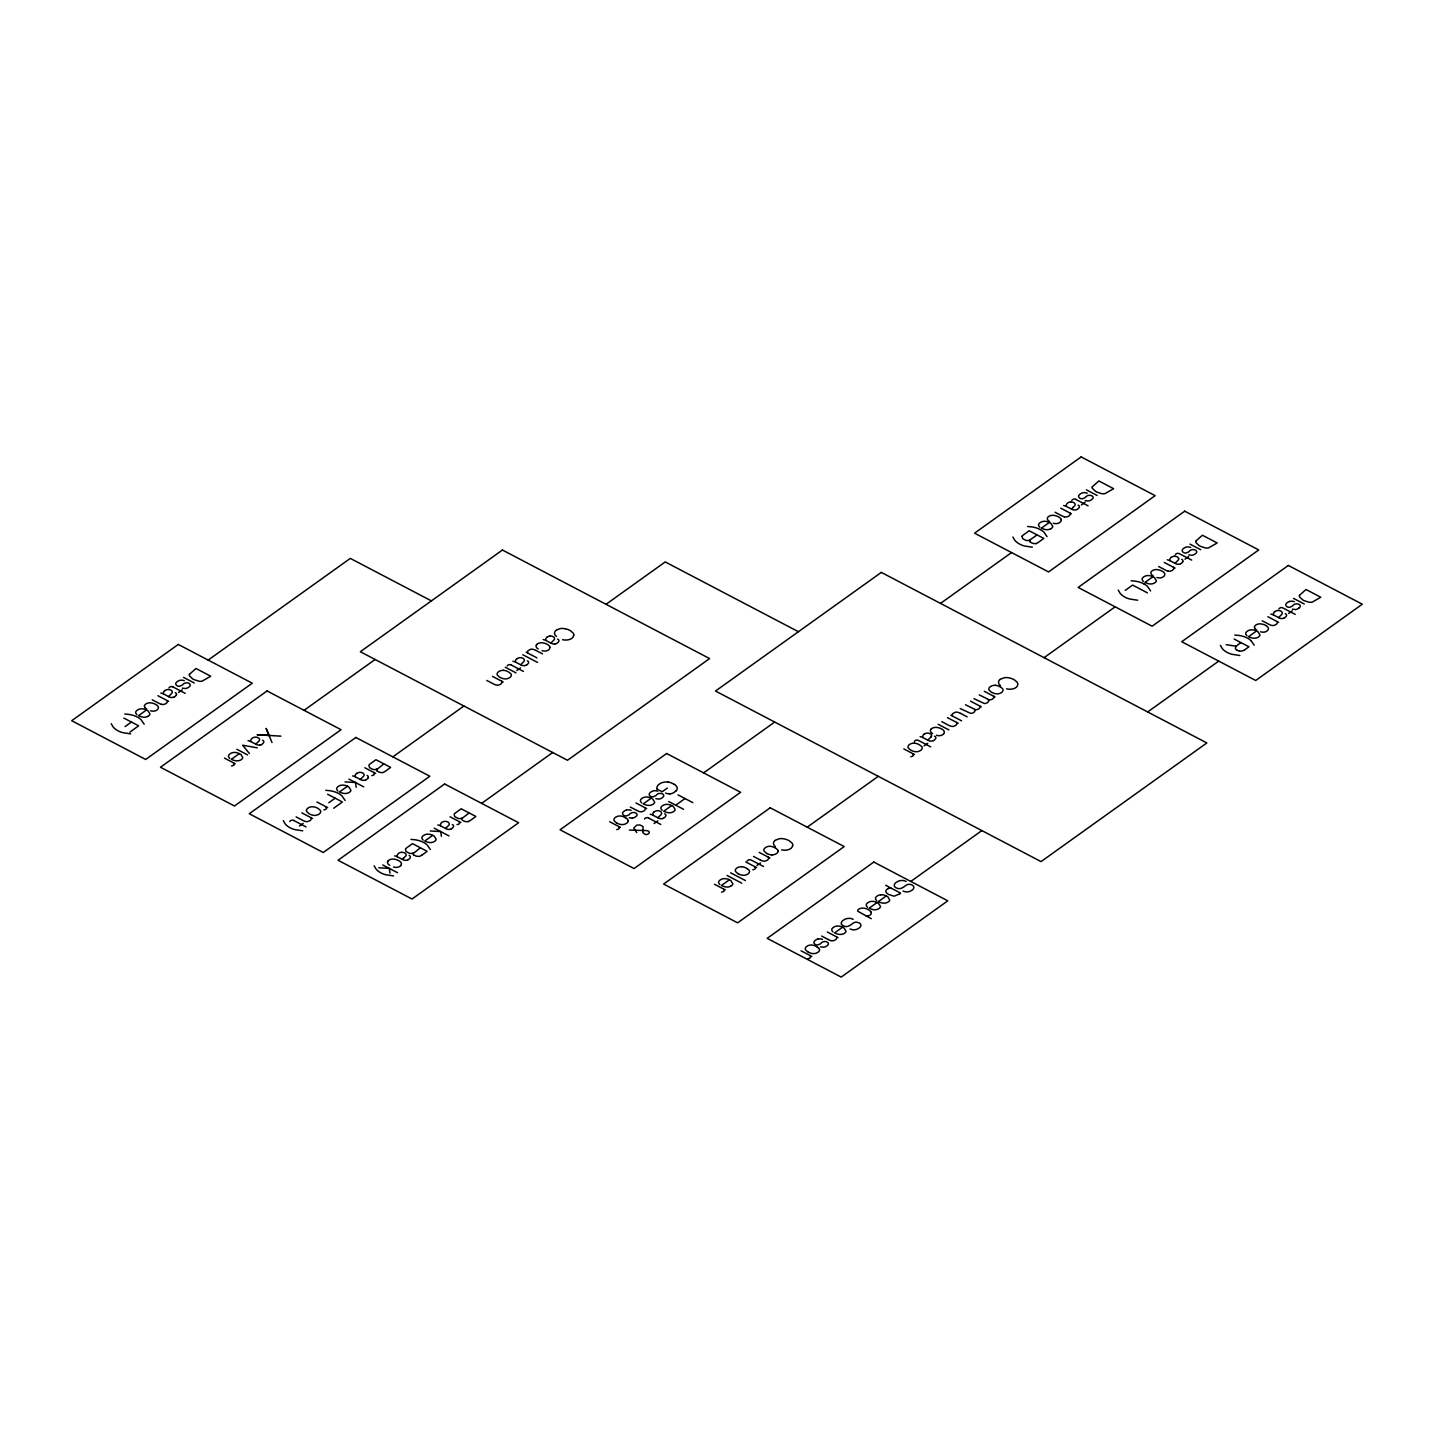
<?xml version="1.0" encoding="UTF-8"?>
<svg xmlns="http://www.w3.org/2000/svg" width="1434" height="1434" viewBox="0 0 1434 1434"><rect width="100%" height="100%" fill="white"/><g stroke="black" fill="none" stroke-linecap="round" stroke-linejoin="round"><path stroke-width="1.5" d="M656.808 788.772L656.826 788.521A21.438 12.924 3.6 0 1 656.88 787.965L656.915 787.714A10.719 6.471 3.6 0 1 657.74 785.581A20.022 12.081 3.6 0 1 658.618 784.685A8.676 5.234 3.6 0 1 659.712 783.842A18.714 11.293 3.6 0 1 661.092 783.072A8.927 5.395 3.6 0 1 668.029 782.086M573.797 635.441L573.833 635.083A7.636 4.607 3.6 0 0 573.385 633.326L570.893 631.014A13.354 8.066 3.6 0 0 565.211 628.719M792.751 845.594L792.787 845.235A7.636 4.607 3.6 0 0 792.339 843.479L789.847 841.166A13.354 8.066 3.6 0 0 784.165 838.872L781.709 838.585A7.009 4.23 3.6 0 0 778.895 838.854L776.35 839.858A12.547 7.564 3.6 0 0 775.418 840.449M376.533 769.735L383.631 764.071M1022.066 536.316L1022.729 538.682L1025.902 540.349A4.499 2.725 3.6 0 0 1027.73 540.6A4.212 2.545 3.6 0 0 1029.953 539.919L1036.8 535.115M468.846 813.132L461.784 818.671A2.85 1.721 3.6 0 0 462.214 819.943A5.342 3.227 3.6 0 0 468.47 821.61M420.126 847.996L413.046 853.66A2.85 1.721 3.6 0 0 413.494 854.807M1030.042 539.973L1029.72 540.779A2.85 1.721 3.6 0 0 1030.168 541.927M403.868 857.873L405.195 856.6A12.135 7.313 3.6 0 0 405.625 856.116A5.127 3.101 3.6 0 0 406.109 855.005A3.8 2.294 3.6 0 0 401.663 852.352M1072.901 507.528L1074.227 506.238A12.135 7.313 3.6 0 0 1074.658 505.754A5.127 3.101 3.6 0 0 1075.159 504.643A3.8 2.294 3.6 0 0 1070.696 501.99M208.181 660.088L350.308 558.4L431.383 600.882M146.447 710.009L138.506 715.691A22.657 13.659 3.6 0 0 140.926 716.642A7.349 4.427 3.6 0 0 143.203 717.179A5.593 3.37 3.6 0 0 147.63 716.444M125.063 726.59L131.426 722.037M178.569 692.443L182.261 689.808M129.885 732.129L138.65 725.837L123.862 718.093M239.263 753.639L231.34 759.321A22.657 13.659 3.6 0 0 233.742 760.271A7.349 4.427 3.6 0 0 236.036 760.809A5.593 3.37 3.6 0 0 240.464 760.074A7.636 4.607 3.6 0 0 242.041 758.98A5.897 3.549 3.6 0 0 242.758 757.636L240.966 754.517A32.588 19.664 3.6 0 0 238.797 753.388A6.471 3.908 3.6 0 0 233.742 752.474A5.306 3.191 3.6 0 0 231.268 753.137A9.697 5.844 3.6 0 0 229.404 754.374L228.92 754.911A5.091 3.065 3.6 0 0 228.526 755.861L228.58 756.578A4.141 2.509 3.6 0 0 228.866 757.242A25.292 15.254 3.6 0 0 229.781 758.407M304.062 710.332L375.116 659.479M347.422 786.298L339.482 791.98A22.657 13.659 3.6 0 0 341.884 792.93A7.349 4.427 3.6 0 0 344.178 793.468A5.593 3.37 3.6 0 0 348.605 792.733A7.636 4.607 3.6 0 0 350.183 791.64A5.897 3.549 3.6 0 0 350.918 790.295L348.91 787.051A32.588 19.664 3.6 0 0 346.938 786.047M328.816 802.735L335.18 798.164M392.844 756.847L463.899 706.012M606.026 604.306L665.233 561.931L798.415 631.713M299.455 826.038L303.166 823.385M516.832 670.503L520.524 667.85M333.638 808.256L342.403 801.982L327.615 794.221M432.656 835.359L424.715 841.041A22.657 13.659 3.6 0 0 427.117 841.991A7.349 4.427 3.6 0 0 429.411 842.529A5.593 3.37 3.6 0 0 433.839 841.794A7.636 4.607 3.6 0 0 435.416 840.7A5.897 3.549 3.6 0 0 436.151 839.356L434.341 836.237A32.588 19.664 3.6 0 0 432.172 835.108A6.471 3.908 3.6 0 0 427.117 834.194A5.306 3.191 3.6 0 0 424.643 834.857A9.697 5.844 3.6 0 0 422.779 836.094L422.295 836.631A5.091 3.065 3.6 0 0 421.901 837.581L421.954 838.298A4.141 2.509 3.6 0 0 422.241 838.962A25.292 15.254 3.6 0 0 423.155 840.127M481.627 803.381L552.682 752.527M422.134 854.915L427.153 851.33L412.472 843.64L406.342 848.086A7.206 4.356 3.6 0 0 405.41 849.197L406.055 851.563L409.246 853.23A4.499 2.725 3.6 0 0 411.056 853.481A4.212 2.545 3.6 0 0 413.297 852.8M651.179 798.2L643.239 803.882A22.657 13.659 3.6 0 0 645.659 804.832A7.349 4.427 3.6 0 0 647.935 805.37A5.593 3.37 3.6 0 0 652.362 804.635A7.636 4.607 3.6 0 0 653.94 803.56A5.897 3.549 3.6 0 0 654.675 802.198L652.667 798.953A32.588 19.664 3.6 0 0 650.695 797.949A6.471 3.908 3.6 0 0 645.659 797.053A5.306 3.191 3.6 0 0 643.167 797.698A9.697 5.844 3.6 0 0 641.303 798.935L640.819 799.491A5.091 3.065 3.6 0 0 640.442 800.423L640.478 801.158A4.141 2.509 3.6 0 0 640.783 801.803A25.292 15.254 3.6 0 0 641.697 802.968M667.294 788.091L662.149 791.765L656.808 788.969M1049.312 522.478L1041.389 528.16A22.657 13.659 3.6 0 0 1043.791 529.11A7.349 4.427 3.6 0 0 1046.067 529.648A5.593 3.37 3.6 0 0 1050.513 528.913M703.628 772.89L774.701 722.055M940.507 603.409L1011.562 552.556M1081.433 504.911L1085.126 502.276M671.668 805.549L663.727 811.232A22.657 13.659 3.6 0 0 666.129 812.182A7.349 4.427 3.6 0 0 668.423 812.719A5.593 3.37 3.6 0 0 672.851 811.985A7.636 4.607 3.6 0 0 674.428 810.909A5.897 3.549 3.6 0 0 675.163 809.547L673.155 806.302A32.588 19.664 3.6 0 0 671.184 805.299A6.471 3.908 3.6 0 0 666.129 804.402A5.306 3.191 3.6 0 0 663.655 805.048A9.697 5.844 3.6 0 0 661.791 806.284L661.307 806.84A5.091 3.065 3.6 0 0 660.931 807.772L660.966 808.507A4.141 2.509 3.6 0 0 661.271 809.152A25.292 15.254 3.6 0 0 662.167 810.318M675.737 805.191L685.022 798.541M654.119 823.528L657.83 820.875M1125.224 590.396L1132.627 585.09L1147.487 592.887M729.35 879.831L721.41 885.513A22.657 13.659 3.6 0 0 723.829 886.463A7.349 4.427 3.6 0 0 726.106 887.001A5.593 3.37 3.6 0 0 730.533 886.248M1152.9 576.755L1144.959 582.419A22.657 13.659 3.6 0 0 1147.361 583.387A7.349 4.427 3.6 0 0 1149.656 583.925A5.593 3.37 3.6 0 0 1154.083 583.172A7.636 4.607 3.6 0 0 1155.661 582.096A5.897 3.549 3.6 0 0 1156.396 580.752L1154.388 577.508A32.588 19.664 3.6 0 0 1152.416 576.504A6.471 3.908 3.6 0 0 1147.361 575.59A5.306 3.191 3.6 0 0 1144.888 576.253A9.697 5.844 3.6 0 0 1143.023 577.49L1142.539 578.027A5.091 3.065 3.6 0 0 1142.163 578.96L1142.199 579.694A4.141 2.509 3.6 0 0 1142.486 580.34A25.292 15.254 3.6 0 0 1143.4 581.505M807.217 827.167L878.271 776.332M1044.077 657.668L1115.132 606.833M756.847 865.562L760.558 862.927M924.052 745.931L927.744 743.278M1185.004 559.188L1188.714 556.553M842.529 927.224L834.606 932.907A22.657 13.659 3.6 0 0 837.008 933.857A7.349 4.427 3.6 0 0 839.284 934.394A5.593 3.37 3.6 0 0 843.712 933.659A7.636 4.607 3.6 0 0 845.307 932.584A5.897 3.549 3.6 0 0 846.024 931.222L844.017 927.977A32.588 19.664 3.6 0 0 842.045 926.973A6.471 3.908 3.6 0 0 837.008 926.077A5.306 3.191 3.6 0 0 834.516 926.722A9.697 5.844 3.6 0 0 832.67 927.959L832.186 928.515A5.091 3.065 3.6 0 0 831.792 929.447L831.828 930.182A4.141 2.509 3.6 0 0 832.132 930.827A25.292 15.254 3.6 0 0 833.046 931.992M877.034 902.542L869.094 908.224A22.657 13.659 3.6 0 0 871.514 909.174A7.349 4.427 3.6 0 0 873.79 909.712A5.593 3.37 3.6 0 0 878.217 908.977A7.636 4.607 3.6 0 0 879.795 907.883A5.897 3.549 3.6 0 0 880.53 906.539L878.522 903.295A32.588 19.664 3.6 0 0 876.55 902.291A6.471 3.908 3.6 0 0 871.514 901.377A5.306 3.191 3.6 0 0 869.022 902.04A9.697 5.844 3.6 0 0 867.158 903.277L866.674 903.814A5.091 3.065 3.6 0 0 866.297 904.764L866.333 905.481A4.141 2.509 3.6 0 0 866.638 906.145A25.292 15.254 3.6 0 0 867.552 907.31M886.248 895.945L878.307 901.627A22.657 13.659 3.6 0 0 880.709 902.578A7.349 4.427 3.6 0 0 883.003 903.115A5.593 3.37 3.6 0 0 887.431 902.38A7.636 4.607 3.6 0 0 889.008 901.305A5.897 3.549 3.6 0 0 889.743 899.943L887.736 896.698A32.588 19.664 3.6 0 0 885.764 895.694M1256.471 631.032L1248.548 636.696A22.657 13.659 3.6 0 0 1250.95 637.664A7.349 4.427 3.6 0 0 1253.226 638.184A5.593 3.37 3.6 0 0 1257.654 637.449A7.636 4.607 3.6 0 0 1259.231 636.373A5.897 3.549 3.6 0 0 1259.966 635.011L1257.959 631.767A32.588 19.664 3.6 0 0 1255.987 630.763A6.471 3.908 3.6 0 0 1250.95 629.867A5.306 3.191 3.6 0 0 1248.458 630.512A9.697 5.844 3.6 0 0 1246.612 631.767L1246.128 632.304A5.091 3.065 3.6 0 0 1245.734 633.236L1245.77 633.971A4.141 2.509 3.6 0 0 1246.074 634.617A25.292 15.254 3.6 0 0 1246.988 635.782M1240.93 642.611L1238.402 644.404A18.391 11.096 3.6 0 0 1237.04 645.551L1236.897 645.676A25.185 15.182 3.6 0 0 1236.269 646.322M910.787 881.444L981.86 830.591M1147.666 711.945L1218.721 661.11M1288.592 613.465L1292.285 610.812M526.654 664.928L526.762 664.856A9.375 5.664 3.6 0 0 528.357 663.261A3.818 2.312 3.6 0 0 528.572 662.006A2.868 1.739 3.6 0 0 527.336 660.787M899.62 893.902L894.726 895.999A4.517 2.725 3.6 0 1 893.382 895.999L888.829 894.511A7.546 4.553 3.6 0 1 885.925 891.769A5.288 3.191 3.6 0 1 886.821 889.474L887.216 889.17A8.55 5.144 3.6 0 1 888.076 888.65L888.291 888.542M1244.622 649.871L1248.942 646.806L1234.154 639.044M854.628 922.438L853.624 922.851A8.873 5.36 3.6 0 0 852.423 923.657A19.879 11.992 3.6 0 1 848.767 926.005A6.22 3.746 3.6 0 1 847.243 926.436A3.227 1.954 3.6 0 1 845.63 926.525A3.746 2.259 3.6 0 1 844.106 926.131A12.44 7.511 3.6 0 1 842.869 925.557A4.625 2.796 3.6 0 1 841.471 924.016M907.597 884.545L906.593 884.957A8.873 5.36 3.6 0 0 905.374 885.764A19.879 11.992 3.6 0 1 901.717 888.094A6.22 3.746 3.6 0 1 900.193 888.542A3.227 1.954 3.6 0 1 898.58 888.614A3.746 2.259 3.6 0 1 897.075 888.238A12.44 7.511 3.6 0 1 895.838 887.664A4.625 2.796 3.6 0 1 894.44 886.104A6.22 3.746 3.6 0 1 894.726 883.918A8.998 5.431 3.6 0 1 896.644 882.089L897.971 881.39A6.417 3.872 3.6 0 1 899.261 880.852A7.511 4.535 3.6 0 1 902.936 880.494A3.603 2.169 3.6 0 1 904.406 880.763L904.944 880.96A24.665 14.878 3.6 0 1 906.145 881.462M1036.334 543.414L1036.872 543.199A21.797 13.157 3.6 0 0 1038.772 542.034L1043.827 538.449L1029.128 530.759L1022.944 535.258A7.206 4.356 3.6 0 0 1022.066 536.316M468.38 821.431L468.918 821.216A21.797 13.157 3.6 0 0 470.836 820.051L475.873 816.466L461.192 808.776L454.99 813.275A7.206 4.356 3.6 0 0 454.13 814.333L454.775 816.699L457.948 818.366A4.499 2.725 3.6 0 0 459.776 818.617A4.212 2.545 3.6 0 0 462.017 817.936M173.926 697.103L172.761 697.408A3.424 2.061 3.6 0 1 169.911 697.211A10.522 6.345 3.6 0 1 168.764 696.673L163.458 693.931M365.742 779.953L364.577 780.257A3.424 2.061 3.6 0 1 361.727 780.06A10.522 6.345 3.6 0 1 360.579 779.522L355.273 776.762M1283.806 618.162L1282.785 618.43A3.424 2.061 3.6 0 1 1279.935 618.233A10.522 6.345 3.6 0 1 1278.787 617.696L1273.482 614.935M933.229 740.697L932.064 741.002A3.424 2.061 3.6 0 1 929.214 740.822A10.522 6.345 3.6 0 1 928.067 740.267L922.761 737.524A6.865 4.141 3.6 0 0 920.108 736.664M663.297 818.294L662.132 818.617M556.284 643.597L555.119 643.902M1076.773 509.59L1075.625 509.877A3.424 2.061 3.6 0 1 1072.775 509.697A10.522 6.345 3.6 0 1 1071.628 509.142L1066.322 506.399A6.865 4.141 3.6 0 0 1063.669 505.539M526.009 665.268L524.844 665.573M261.203 744.712L260.02 745.017M1180.379 563.849L1179.214 564.154A3.424 2.061 3.6 0 1 1176.364 563.956A10.522 6.345 3.6 0 1 1175.217 563.419L1169.911 560.658A6.865 4.141 3.6 0 0 1167.258 559.816M450.975 829.013L449.792 829.318A3.424 2.061 3.6 0 1 446.96 829.121A10.522 6.345 3.6 0 1 445.795 828.583L440.489 825.823A6.865 4.141 3.6 0 0 437.854 824.98M407.758 859.934L406.593 860.239A3.424 2.061 3.6 0 1 403.743 860.042A10.522 6.345 3.6 0 1 402.595 859.504L397.29 856.743A6.865 4.141 3.6 0 0 394.637 855.901M632.197 818.169L629.15 817.792M629.436 830.071L646.859 830.609A5.109 3.083 3.6 0 1 648.455 831.182L648.67 831.326A1.99 1.201 3.6 0 1 649.118 831.774L649.226 832.562A4.643 2.796 3.6 0 1 648.24 833.907L647.272 834.373A2.456 1.47 3.6 0 1 646.429 834.516L646.125 834.516A2.904 1.757 3.6 0 1 645.264 834.409L642.826 832.652L643.077 826.898A4.696 2.832 3.6 0 0 642.091 825.948L640.317 825.177A3.944 2.384 3.6 0 0 638.901 824.962L637.897 825.016A5.431 3.28 3.6 0 0 636.571 825.285L633.738 828.063L636.732 832.616M1027.64 526.493L1032.032 526.923A18.821 11.347 3.6 0 1 1040.224 529.522M1131.211 580.77L1135.62 581.2A18.821 11.347 3.6 0 1 1143.794 583.799M1234.799 635.047L1239.191 635.477A18.821 11.347 3.6 0 1 1247.383 638.058A17.782 10.737 3.6 0 1 1251.075 640.711M124.758 714.024L129.168 714.455A18.821 11.347 3.6 0 1 137.341 717.054A17.782 10.737 3.6 0 1 141.052 719.689L144.171 724.188M325.733 790.313L330.143 790.743A18.821 11.347 3.6 0 1 338.316 793.343A17.782 10.737 3.6 0 1 342.027 795.978L345.128 800.477M410.966 839.374L415.358 839.804A18.821 11.347 3.6 0 1 423.55 842.403A17.782 10.737 3.6 0 1 427.26 845.038L430.361 849.537M280.921 736.144L257.134 734.746L269.072 735.427L266.097 728.364L272.03 742.543M345.02 781.906L355.524 782.534M430.254 830.967L440.74 831.595M378.809 867.767L389.313 868.395L389.976 873.127M1032.337 547.196L1024.575 546.013A17.782 10.737 3.6 0 1 1019.753 544.167A18.66 11.257 3.6 0 1 1014.68 540.098L1012.924 537.015M1137.646 600.219L1129.884 599.036A17.782 10.737 3.6 0 1 1125.063 597.189A18.66 11.257 3.6 0 1 1119.99 593.138L1118.233 590.055M1239.818 655.499L1232.057 654.316A17.782 10.737 3.6 0 1 1227.235 652.47A18.66 11.257 3.6 0 1 1222.162 648.419L1220.406 645.336M130.637 733.867L122.894 732.684A17.782 10.737 3.6 0 1 118.072 730.856A18.66 11.257 3.6 0 1 112.999 726.787L111.243 723.704M302.735 830.824L294.974 829.641A17.782 10.737 3.6 0 1 290.152 827.812A18.66 11.257 3.6 0 1 285.079 823.743L283.323 820.66M393.508 875.923L385.764 874.74A17.782 10.737 3.6 0 1 380.942 872.894A18.66 11.257 3.6 0 1 375.869 868.825L374.113 865.76M1236.251 646.214L1226.231 644.708M257.26 747.831L242.615 745.196L249.355 753.477M565.193 628.737L562.737 628.433A7.009 4.23 3.6 0 0 559.923 628.701L557.396 629.705A12.547 7.564 3.6 0 0 556.464 630.297M667.652 793.629L665.609 793.127M831.146 940.65L831.971 940.776A3.298 1.99 3.6 0 0 833.584 940.65L835.126 939.987A8.21 4.947 3.6 0 0 835.753 939.557L836.112 939.216A4.929 2.976 3.6 0 0 836.685 937.209L836.524 936.814M1085.215 500.609L1088.263 500.986A5.252 3.173 3.6 0 0 1090.234 500.448A8.317 5.019 3.6 0 0 1091.615 499.624A10.056 6.059 3.6 0 0 1092.833 498.494A3.495 2.115 3.6 0 0 1093.102 497.741L1093.102 497.58A4.553 2.743 3.6 0 0 1093.013 497.06L1092.851 496.738A3.155 1.9 3.6 0 0 1092.17 496.056L1091.256 495.59A2.563 1.542 3.6 0 0 1090.306 495.339L1088.926 495.339A3.979 2.402 3.6 0 0 1087.259 495.788L1085.879 496.791A8.138 4.911 3.6 0 1 1085.036 497.67L1082.437 498.763A2.276 1.38 3.6 0 1 1081.379 498.709A3.639 2.205 3.6 0 1 1079.569 497.992L1078.762 497.024A5.36 3.227 3.6 0 1 1078.619 496.397A4.517 2.725 3.6 0 1 1078.87 495.375L1079.157 494.999A8.747 5.27 3.6 0 1 1082.365 492.92A4.643 2.796 3.6 0 1 1084.301 492.633L1085.179 492.687A3.083 1.864 3.6 0 1 1085.932 492.812L1087.205 493.153M1188.804 554.886L1191.833 555.263A5.252 3.173 3.6 0 0 1193.805 554.725A8.317 5.019 3.6 0 0 1195.203 553.883A10.056 6.059 3.6 0 0 1196.422 552.753A3.495 2.115 3.6 0 0 1196.673 552L1196.691 551.839A4.553 2.743 3.6 0 0 1196.583 551.337L1196.422 551.014A3.155 1.9 3.6 0 0 1195.741 550.333L1194.647 549.796A2.563 1.542 3.6 0 0 1193.877 549.616L1192.496 549.616A3.979 2.402 3.6 0 0 1190.847 550.064L1189.557 550.943A8.138 4.911 3.6 0 1 1188.625 551.947L1186.008 553.04A2.276 1.38 3.6 0 1 1184.95 552.986A3.639 2.205 3.6 0 1 1183.158 552.269L1182.351 551.301A5.36 3.227 3.6 0 1 1182.19 550.674A4.517 2.725 3.6 0 1 1182.441 549.652L1182.727 549.258A8.747 5.27 3.6 0 1 1185.936 547.179A4.643 2.796 3.6 0 1 1187.872 546.91L1188.768 546.946A3.083 1.864 3.6 0 1 1189.503 547.089L1190.776 547.429M1292.375 609.163L1295.422 609.54A5.252 3.173 3.6 0 0 1297.394 609.002A8.317 5.019 3.6 0 0 1298.774 608.159M182.351 688.141L185.38 688.517A5.252 3.173 3.6 0 0 187.37 687.979A8.317 5.019 3.6 0 0 188.75 687.155A10.056 6.059 3.6 0 0 189.969 686.026A3.495 2.115 3.6 0 0 190.238 685.273L190.238 685.111A4.553 2.743 3.6 0 0 190.13 684.592L189.987 684.269A3.155 1.9 3.6 0 0 189.306 683.588L188.213 683.05A2.563 1.542 3.6 0 0 187.442 682.871L186.044 682.871A3.979 2.402 3.6 0 0 184.394 683.319L183.104 684.197A8.138 4.911 3.6 0 1 182.172 685.201L179.555 686.294A2.276 1.38 3.6 0 1 178.515 686.241A3.639 2.205 3.6 0 1 176.705 685.524L175.898 684.556A5.36 3.227 3.6 0 1 175.755 683.928A4.517 2.725 3.6 0 1 175.988 682.907L176.274 682.53A8.747 5.27 3.6 0 1 179.483 680.451A4.643 2.796 3.6 0 1 181.437 680.164L182.315 680.218A3.083 1.864 3.6 0 1 183.068 680.343L184.323 680.684M655.84 798.702L658.869 799.079A5.252 3.173 3.6 0 0 660.859 798.541A8.317 5.019 3.6 0 0 662.239 797.698A10.056 6.059 3.6 0 0 663.458 796.569A3.495 2.115 3.6 0 0 663.727 795.816L663.727 795.655A4.553 2.743 3.6 0 0 663.619 795.135L663.476 794.812A3.155 1.9 3.6 0 0 662.795 794.131L661.701 793.594A2.563 1.542 3.6 0 0 660.931 793.432L659.532 793.432A3.979 2.402 3.6 0 0 657.883 793.88L656.503 794.866A8.138 4.911 3.6 0 1 655.661 795.745L653.044 796.838A2.276 1.38 3.6 0 1 652.004 796.784A3.639 2.205 3.6 0 1 650.194 796.085L649.387 795.117A5.36 3.227 3.6 0 1 649.243 794.49A4.517 2.725 3.6 0 1 649.477 793.468L649.763 793.074A8.747 5.27 3.6 0 1 652.99 790.994A4.643 2.796 3.6 0 1 654.926 790.708L655.804 790.761A3.083 1.864 3.6 0 1 656.557 790.887L657.812 791.227M820.517 946.816L823.546 947.193A5.252 3.173 3.6 0 0 825.518 946.655A8.317 5.019 3.6 0 0 826.916 945.813A10.056 6.059 3.6 0 0 828.135 944.683A3.495 2.115 3.6 0 0 828.386 943.931L828.404 943.769A4.553 2.743 3.6 0 0 828.296 943.267L828.135 942.945A3.155 1.9 3.6 0 0 827.454 942.263L826.36 941.726A2.563 1.542 3.6 0 0 825.59 941.546L824.209 941.546A3.979 2.402 3.6 0 0 822.56 941.995L821.18 942.98A8.138 4.911 3.6 0 1 820.338 943.877L817.721 944.952A2.276 1.38 3.6 0 1 816.663 944.916A3.639 2.205 3.6 0 1 814.87 944.199L814.064 943.231A5.36 3.227 3.6 0 1 813.903 942.604A4.517 2.725 3.6 0 1 814.154 941.582L814.44 941.188A8.747 5.27 3.6 0 1 817.649 939.109M979.261 694.898L989.227 699.81A3.191 1.918 3.6 0 0 990.894 699.72L992.167 699.218A6.811 4.105 3.6 0 0 992.848 698.752L993.188 698.43A4.571 2.76 3.6 0 0 993.672 696.512L993.493 696.117M965.476 704.757L975.461 709.669A3.191 1.918 3.6 0 0 977.11 709.579L978.382 709.059A6.811 4.105 3.6 0 0 979.064 708.611L979.422 708.288A4.571 2.76 3.6 0 0 979.906 706.37L979.727 705.976M1064.351 516.796L1065.39 516.975A3.298 1.99 3.6 0 0 1067.004 516.832L1068.545 516.186A8.21 4.947 3.6 0 0 1069.172 515.738L1069.531 515.415A4.929 2.976 3.6 0 0 1070.105 513.408L1069.943 513.014M1167.939 571.073L1168.979 571.252A3.298 1.99 3.6 0 0 1170.574 571.108L1172.116 570.445A8.21 4.947 3.6 0 0 1172.761 570.015L1173.12 569.674A4.929 2.976 3.6 0 0 1173.693 567.685L1173.514 567.272M161.486 704.327L162.526 704.506A3.298 1.99 3.6 0 0 164.139 704.363L165.663 703.718A8.21 4.947 3.6 0 0 166.308 703.269L166.667 702.947A4.929 2.976 3.6 0 0 167.24 700.939L167.151 700.742M1294.346 601.688L1293.092 601.348A3.083 1.864 3.6 0 0 1292.339 601.222L1291.46 601.187A4.643 2.796 3.6 0 0 1289.56 601.509M631.139 810.318L629.867 809.995A3.083 1.864 3.6 0 0 629.114 809.851L628.235 809.816A4.643 2.796 3.6 0 0 626.353 810.138M822.489 939.342L821.216 939.019A3.083 1.864 3.6 0 0 820.463 938.876L819.585 938.84A4.643 2.796 3.6 0 0 817.703 939.162M903.026 891.07L905.248 891.787A3.424 2.061 3.6 0 0 906.019 891.894A4.786 2.886 3.6 0 0 907.632 891.876A7.062 4.266 3.6 0 0 909.425 891.5A8.138 4.911 3.6 0 0 910.518 891.088L910.769 890.944A22.155 13.372 3.6 0 0 911.415 890.55L911.881 890.245A8.604 5.198 3.6 0 0 913.673 888.345A6.005 3.621 3.6 0 0 913.799 887.001A4.553 2.743 3.6 0 0 910.68 884.509A4.212 2.545 3.6 0 0 907.901 884.437M850.057 928.963L852.298 929.68A3.424 2.061 3.6 0 0 853.051 929.806A4.786 2.886 3.6 0 0 854.682 929.788A7.062 4.266 3.6 0 0 856.457 929.393A8.138 4.911 3.6 0 0 857.55 928.981L857.801 928.838A22.155 13.372 3.6 0 0 858.446 928.443L858.912 928.156A8.604 5.198 3.6 0 0 860.705 926.239A6.005 3.621 3.6 0 0 860.848 924.894A4.553 2.743 3.6 0 0 857.729 922.403A4.212 2.545 3.6 0 0 854.933 922.331M1049.563 521.474L1048.612 520.918A3.495 2.115 3.6 0 1 1048.236 520.56A10.199 6.148 3.6 0 1 1047.519 519.413A4.983 3.011 3.6 0 1 1048.003 517.082A9.213 5.557 3.6 0 1 1049.186 516.132L1050.423 515.648A6.883 4.141 3.6 0 1 1053.309 515.29L1055.926 515.774A12.476 7.529 3.6 0 1 1058.597 516.921A8.532 5.144 3.6 0 1 1060.784 518.624L1061.285 519.807M1153.133 575.751L1152.201 575.195A3.495 2.115 3.6 0 1 1151.807 574.819A10.199 6.148 3.6 0 1 1151.09 573.69A4.983 3.011 3.6 0 1 1151.592 571.341A9.213 5.557 3.6 0 1 1152.775 570.409L1153.994 569.925A6.883 4.141 3.6 0 1 1156.88 569.567L1159.514 570.051A12.476 7.529 3.6 0 1 1162.185 571.198A8.532 5.144 3.6 0 1 1164.354 572.883L1164.874 574.084A8.945 5.395 3.6 0 1 1164.139 576.02A6.471 3.908 3.6 0 1 1161.737 577.543A3.872 2.33 3.6 0 1 1160.07 577.902A5.969 3.603 3.6 0 1 1158.475 577.83A10.128 6.112 3.6 0 1 1156.897 577.508M1256.704 630.028L1255.772 629.472A3.495 2.115 3.6 0 1 1255.395 629.096A10.199 6.148 3.6 0 1 1254.678 627.967M932.62 733.545L931.688 732.989A3.495 2.115 3.6 0 1 931.293 732.613A10.199 6.148 3.6 0 1 930.594 731.483A4.983 3.011 3.6 0 1 931.078 729.135M538.252 648.921L537.302 648.365A3.495 2.115 3.6 0 1 536.925 647.989A10.199 6.148 3.6 0 1 536.208 646.859A4.983 3.011 3.6 0 1 536.692 644.511M146.68 709.005L145.748 708.45A3.495 2.115 3.6 0 1 145.372 708.091A10.199 6.148 3.6 0 1 144.655 706.944M389.725 865.258L388.775 864.684A3.495 2.115 3.6 0 1 388.399 864.326A10.199 6.148 3.6 0 1 387.682 863.178A4.983 3.011 3.6 0 1 388.166 860.848M543.163 639.564A6.865 4.141 3.6 0 1 545.78 640.442L551.104 643.185M652.828 815.121L658.116 817.882A10.522 6.345 3.6 0 0 659.282 818.42A3.424 2.061 3.6 0 0 662.132 818.617M360.418 779.451L360.561 779.522A21.402 12.906 3.6 0 1 361.87 777.909L363.178 776.601A12.135 7.313 3.6 0 0 363.609 776.135A5.127 3.101 3.6 0 0 364.093 775.023A3.8 2.294 3.6 0 0 359.629 772.352A5.503 3.316 3.6 0 0 356.69 773.5M168.62 696.619L168.746 696.673A21.402 12.906 3.6 0 1 170.054 695.06L171.363 693.769A12.135 7.313 3.6 0 0 171.793 693.285A5.127 3.101 3.6 0 0 172.277 692.174A3.8 2.294 3.6 0 0 167.832 689.521A5.503 3.316 3.6 0 0 164.892 690.65M255.897 744.192A21.402 12.906 3.6 0 1 257.331 742.669L258.496 741.521A12.135 7.313 3.6 0 0 259.052 740.894A5.127 3.101 3.6 0 0 259.554 739.783A3.8 2.294 3.6 0 0 255.091 737.13A5.503 3.316 3.6 0 0 252.151 738.259A8.514 5.144 3.6 0 0 250.681 741.486L256.005 744.282A10.522 6.345 3.6 0 0 257.17 744.82A3.424 2.061 3.6 0 0 260.02 745.035M1174.93 563.275L1175.055 563.347A21.402 12.906 3.6 0 1 1176.507 561.805L1177.816 560.515A12.135 7.313 3.6 0 0 1178.246 560.031A5.127 3.101 3.6 0 0 1178.73 558.919M522.801 654.729L537.553 662.436M512.888 661.235A6.865 4.141 3.6 0 1 515.505 662.096L520.829 664.838A21.402 12.906 3.6 0 1 522.137 663.225L523.446 661.916A12.135 7.313 3.6 0 0 523.876 661.45A5.127 3.101 3.6 0 0 524.36 660.339A3.8 2.294 3.6 0 0 519.897 657.668A5.503 3.316 3.6 0 0 516.957 658.815M730.659 872.822L745.393 880.548M727.002 875.439L741.736 883.165M1086.398 489.836L1097.118 495.465M1189.969 544.113L1200.688 549.724M1293.54 598.39L1304.277 604.001M1075.787 499.391L1088.065 505.826M1191.654 560.102L1179.357 553.667A3.334 2.008 3.6 0 0 1177.224 553.345A4.212 2.545 3.6 0 0 1175.378 554.671M1295.225 614.379L1282.946 607.944A3.334 2.008 3.6 0 0 1280.795 607.622A4.212 2.545 3.6 0 0 1278.967 608.948M1060.748 508.192L1071.467 513.802M1164.318 562.469L1175.055 568.079M1267.907 616.728L1278.626 622.356M1055.065 512.261L1061.662 515.702A10.02 6.041 3.6 0 0 1064.333 516.814M1158.654 566.52L1165.25 569.979A10.02 6.041 3.6 0 0 1167.921 571.091M1262.225 620.797L1268.821 624.256A10.02 6.041 3.6 0 0 1271.492 625.367L1272.55 625.511A3.298 1.99 3.6 0 0 1274.163 625.367L1275.686 624.722A8.21 4.947 3.6 0 0 1276.332 624.292L1276.69 623.951A4.929 2.976 3.6 0 0 1277.264 621.944L1277.102 621.549M984.28 691.296L995.035 696.942M973.955 698.681L984.28 703.467A3.155 1.9 3.6 0 0 985.445 703.431L986.897 702.947A6.525 3.926 3.6 0 0 987.757 702.391A4.768 2.886 3.6 0 0 988.653 700.67L988.349 699.667M970.513 701.154L981.268 706.801M960.171 708.539L970.513 713.325A3.155 1.9 3.6 0 0 971.678 713.29L973.112 712.806A6.525 3.926 3.6 0 0 973.991 712.25A4.768 2.886 3.6 0 0 974.869 710.529L974.564 709.507M960.529 713.343L967.179 716.839M950.867 715.207L961.587 720.836M947.462 717.645L958.199 723.256M941.797 721.696L948.394 725.156A10.02 6.041 3.6 0 0 951.065 726.267L952.122 726.411A3.298 1.99 3.6 0 0 953.718 726.285L955.259 725.622A8.21 4.947 3.6 0 0 955.904 725.192L956.263 724.851A4.929 2.976 3.6 0 0 956.836 722.861L956.657 722.449M938.177 724.295L948.896 729.906M930.684 746.845L918.405 740.41A3.334 2.008 3.6 0 0 916.272 740.087A4.212 2.545 3.6 0 0 914.426 741.414M903.796 748.889L914.516 754.517M535.886 650.391L542.518 653.868M526.206 652.255L536.943 657.865M511.185 664.982L523.464 671.417M505.252 667.24L515.989 672.869M492.489 676.382L503.209 681.992M885.674 885.28L900.516 893.059A5.933 3.585 3.6 0 1 899.602 893.902M486.807 680.451L493.404 683.893A10.02 6.041 3.6 0 0 496.074 685.004L497.132 685.165A3.298 1.99 3.6 0 0 498.745 685.022L500.287 684.376A8.21 4.947 3.6 0 0 500.914 683.928L501.273 683.606A4.929 2.976 3.6 0 0 501.846 681.598L501.685 681.204M678.031 794.884L692.837 802.646M668.746 801.534L683.552 809.278M759.195 852.37L769.915 857.98M753.513 856.439L760.11 859.88M871.28 918.71L857.783 911.235A3.8 2.294 3.6 0 1 858.267 909.568L858.607 909.299A5.79 3.495 3.6 0 1 863.071 908.116A7.511 4.535 3.6 0 1 867.803 909.407A9.554 5.754 3.6 0 1 871.083 912.024M763.497 866.477L751.201 860.042A3.334 2.008 3.6 0 0 749.068 859.719A4.212 2.545 3.6 0 0 747.222 861.045M635.961 802.986L646.698 808.597M745.805 861.942L756.525 867.57M630.297 807.037L636.893 810.497M648.473 818.007L660.751 824.442M827.328 932.01L838.048 937.621M609.719 821.772L620.438 827.382M821.646 936.061L828.243 939.521M714.562 884.294L725.299 889.922M801.068 950.796L811.787 956.406M364.828 767.728L375.547 773.356M183.516 677.368L194.253 682.996M450.061 816.788L460.78 822.417M172.922 686.922L185.201 693.357M348.946 779.11L363.734 786.854M434.161 828.171L448.967 835.914M157.883 695.723L168.603 701.334M152.201 699.792L158.798 703.234A10.02 6.041 3.6 0 0 161.468 704.345M236.843 749.265L247.562 754.893M316.932 802L327.651 807.629M224.493 758.102L235.212 763.73M301.785 812.845L312.522 818.456M296.121 816.896L302.717 820.356A10.02 6.041 3.6 0 0 305.388 821.467L306.446 821.61A3.298 1.99 3.6 0 0 308.041 821.485L309.583 820.822A8.21 4.947 3.6 0 0 310.228 820.391L310.586 820.051A4.929 2.976 3.6 0 0 311.16 818.061L310.981 817.649M382.735 864.971L397.523 872.714M293.809 820.517L306.087 826.952M1000.663 687.101L1002.402 688.517A5.593 3.37 3.6 0 1 1003.047 689.969A6.758 4.069 3.6 0 1 1001.022 692.819A6.005 3.621 3.6 0 1 996.989 693.877A7.582 4.571 3.6 0 1 992.131 692.514A13.067 7.887 3.6 0 1 991.217 692.066L989.084 690.041A5.395 3.262 3.6 0 1 988.868 688.75L988.94 688.481A6.883 4.141 3.6 0 1 990.338 686.671A8.819 5.324 3.6 0 1 990.858 686.33L991.378 686.044A5.664 3.424 3.6 0 1 995.304 685.327M775.651 848.121L777.389 849.537A5.593 3.37 3.6 0 1 778.035 850.989M747.114 868.538L748.853 869.954A5.593 3.37 3.6 0 1 749.516 871.406A6.758 4.069 3.6 0 1 747.472 874.256A6.005 3.621 3.6 0 1 743.439 875.314A7.582 4.571 3.6 0 1 738.582 873.951M625.744 817.828L627.483 819.244A5.593 3.37 3.6 0 1 628.128 820.696M817.093 946.852L818.832 948.268M1251.075 640.711L1254.194 645.21M912.866 753.675L913.315 755.431A2.294 1.38 3.6 0 1 912.866 755.987A4.643 2.796 3.6 0 1 910.787 756.722M754.876 866.728L755.377 868.359A2.294 1.38 3.6 0 1 754.893 869.04A4.643 2.796 3.6 0 1 752.796 869.775M810.138 955.564L810.586 957.338A2.294 1.38 3.6 0 1 810.156 957.876A4.643 2.796 3.6 0 1 808.059 958.629M723.632 889.08L724.098 890.837A2.294 1.38 3.6 0 1 723.65 891.392A4.643 2.796 3.6 0 1 721.571 892.127M618.789 826.54L619.237 828.314A2.294 1.38 3.6 0 1 618.789 828.852A4.643 2.796 3.6 0 1 616.71 829.605M459.131 821.574L459.579 823.331A2.294 1.38 3.6 0 1 459.131 823.887A4.643 2.796 3.6 0 1 457.052 824.622M373.898 772.514L374.346 774.27A2.294 1.38 3.6 0 1 373.916 774.826A4.643 2.796 3.6 0 1 371.818 775.561M326.002 806.786L326.45 808.543A2.294 1.38 3.6 0 1 326.02 809.099A4.643 2.796 3.6 0 1 323.923 809.834M233.563 762.888L234.011 764.645A2.294 1.38 3.6 0 1 233.581 765.2M952.445 716.032L952.194 715.458A4.553 2.743 3.6 0 1 952.714 713.666L955.205 712.268A3.244 1.954 3.6 0 1 956.801 712.124A7.69 4.643 3.6 0 1 960.439 713.397M527.784 653.079L527.533 652.488A4.553 2.743 3.6 0 1 528.053 650.713L530.562 649.297A3.244 1.954 3.6 0 1 532.139 649.154A7.69 4.643 3.6 0 1 535.778 650.444M870.976 912.042L871.173 912.454A4.786 2.886 3.6 0 1 870.832 914.336L870.492 914.677A6.507 3.926 3.6 0 1 869.882 915.143A5.109 3.083 3.6 0 1 866.136 916.003M768.373 857.191L768.534 857.586A4.929 2.976 3.6 0 1 767.997 859.593L767.62 859.916A8.21 4.947 3.6 0 1 766.975 860.364L765.451 861.009A3.298 1.99 3.6 0 1 763.838 861.153L762.798 860.974A10.02 6.041 3.6 0 1 760.128 859.862M645.157 807.79L645.318 808.202A4.929 2.976 3.6 0 1 644.762 810.192L644.404 810.533A8.21 4.947 3.6 0 1 643.758 810.963L642.235 811.626A3.298 1.99 3.6 0 1 640.622 811.769L639.582 811.572A10.02 6.041 3.6 0 1 636.911 810.479M1150.606 590.933L1147.505 586.434A17.782 10.737 3.6 0 0 1143.794 583.799M1047.035 536.657L1043.934 532.157A17.782 10.737 3.6 0 0 1040.206 529.522M440.758 831.612L441.403 836.327M355.524 782.552L356.17 787.266M549.975 647.236L549.455 646.071A8.532 5.144 3.6 0 0 547.286 644.368A12.476 7.529 3.6 0 0 544.633 643.203L541.998 642.737A6.883 4.141 3.6 0 0 539.112 643.077L538.055 643.49A9.213 5.557 3.6 0 0 536.71 644.529M1000.394 685.56A8.371 5.037 3.6 0 1 1000.161 679.304M1000.43 679.429A12.547 7.564 3.6 0 1 1001.38 678.838L1003.908 677.834A7.009 4.23 3.6 0 1 1006.722 677.565L1009.178 677.87A13.354 8.066 3.6 0 1 1014.842 680.164L1017.351 682.459A7.636 4.607 3.6 0 1 1017.817 684.215L1017.781 684.574A8.479 5.109 3.6 0 1 1006.56 688.858M995.321 685.255A8.694 5.252 3.6 0 1 1000.538 687.173M936.402 735.301A10.128 6.112 3.6 0 0 937.979 735.624A5.969 3.603 3.6 0 0 939.557 735.678A3.872 2.33 3.6 0 0 941.242 735.355A6.471 3.908 3.6 0 0 943.644 733.814M943.626 733.814A8.945 5.395 3.6 0 0 944.325 731.86L943.841 730.695A8.532 5.144 3.6 0 0 941.672 728.992A12.476 7.529 3.6 0 0 939.001 727.827L936.384 727.361A6.883 4.141 3.6 0 0 933.498 727.719L932.423 728.113A9.213 5.557 3.6 0 0 931.096 729.153M933.516 740.589A4.356 2.617 3.6 0 0 933.875 740.356L933.982 740.285A9.375 5.664 3.6 0 0 935.577 738.707A3.818 2.312 3.6 0 0 935.81 737.452A2.868 1.739 3.6 0 0 934.556 736.234M922.725 737.47A8.514 5.144 3.6 0 1 923.998 734.172M924.177 734.244A5.503 3.316 3.6 0 1 927.099 733.061A3.8 2.294 3.6 0 1 931.491 735.767M931.58 735.767A5.127 3.101 3.6 0 1 931.096 736.879M931.096 736.879A12.135 7.313 3.6 0 1 930.666 737.363L929.34 738.653A21.402 12.906 3.6 0 0 927.941 740.177M914.48 743.099A8.694 5.252 3.6 0 1 919.696 745.017L921.56 746.361A5.593 3.37 3.6 0 1 922.205 747.831A6.758 4.069 3.6 0 1 920.18 750.681A6.005 3.621 3.6 0 1 916.147 751.739A7.582 4.571 3.6 0 1 911.289 750.376A13.067 7.887 3.6 0 1 910.357 749.91L908.242 747.885A5.395 3.262 3.6 0 1 908.027 746.594L908.081 746.343A6.883 4.141 3.6 0 1 909.497 744.515A8.819 5.324 3.6 0 1 909.998 744.192L910.536 743.905A5.664 3.424 3.6 0 1 914.462 743.171M1036.424 543.594A5.342 3.227 3.6 0 1 1030.293 541.891M1039.829 527.246A25.292 15.254 3.6 0 1 1038.915 526.081A4.141 2.509 3.6 0 1 1038.61 525.418L1038.574 524.701A5.091 3.065 3.6 0 1 1038.969 523.751L1039.453 523.213A9.697 5.844 3.6 0 1 1041.299 521.976A5.306 3.191 3.6 0 1 1043.791 521.331A6.471 3.908 3.6 0 1 1048.863 522.209A32.588 19.664 3.6 0 1 1050.817 523.231L1052.807 526.475A5.897 3.549 3.6 0 1 1052.072 527.82A7.636 4.607 3.6 0 1 1050.53 528.931M1053.327 523.249A10.128 6.112 3.6 0 0 1054.904 523.553A5.969 3.603 3.6 0 0 1056.499 523.607A3.872 2.33 3.6 0 0 1058.184 523.285A6.471 3.908 3.6 0 0 1060.586 521.761A8.945 5.395 3.6 0 0 1061.25 519.807M1066.287 506.345A8.514 5.144 3.6 0 1 1067.577 503.047A5.503 3.316 3.6 0 1 1070.678 501.936M1071.521 509.052A21.402 12.906 3.6 0 1 1072.937 507.528M1077.095 509.464A4.356 2.617 3.6 0 0 1077.436 509.231L1077.561 509.16A9.375 5.664 3.6 0 0 1079.139 507.582A3.818 2.312 3.6 0 0 1079.372 506.31A2.868 1.739 3.6 0 0 1078.117 505.109M1071.807 500.394A4.212 2.545 3.6 0 1 1073.654 499.086A3.334 2.008 3.6 0 1 1075.876 499.283M1169.875 560.622A8.514 5.144 3.6 0 1 1171.148 557.306M1171.327 557.396A5.503 3.316 3.6 0 1 1174.249 556.213M1174.267 556.267A3.8 2.294 3.6 0 1 1178.64 558.919M1180.666 563.741A4.356 2.617 3.6 0 0 1181.024 563.508L1181.132 563.437A9.375 5.664 3.6 0 0 1182.727 561.841M1182.656 561.823A3.818 2.312 3.6 0 0 1182.942 560.586A2.868 1.739 3.6 0 0 1181.706 559.368M1298.774 608.159A10.056 6.059 3.6 0 0 1299.993 607.03A3.495 2.115 3.6 0 0 1300.262 606.277L1300.262 606.116A4.553 2.743 3.6 0 0 1300.154 605.614L1300.011 605.291A3.155 1.9 3.6 0 0 1299.329 604.592L1298.236 604.055A2.563 1.542 3.6 0 0 1297.465 603.893L1296.067 603.893A3.979 2.402 3.6 0 0 1294.418 604.341L1293.038 605.327A8.138 4.911 3.6 0 1 1292.195 606.223L1289.578 607.299A2.276 1.38 3.6 0 1 1288.539 607.263A3.639 2.205 3.6 0 1 1286.728 606.546L1285.922 605.578A5.36 3.227 3.6 0 1 1285.778 604.951A4.517 2.725 3.6 0 1 1286.011 603.929L1286.316 603.535A8.747 5.27 3.6 0 1 1289.524 601.455M1270.829 614.093A6.865 4.141 3.6 0 1 1273.464 614.953M1284.255 618.018A4.356 2.617 3.6 0 0 1284.595 617.785L1284.703 617.713A9.375 5.664 3.6 0 0 1286.298 616.118A3.818 2.312 3.6 0 0 1286.531 614.863A2.868 1.739 3.6 0 0 1285.276 613.644M1273.446 614.881A8.514 5.144 3.6 0 1 1274.736 611.583M1274.916 611.673A5.503 3.316 3.6 0 1 1277.837 610.49A3.8 2.294 3.6 0 1 1282.229 613.178A5.127 3.101 3.6 0 1 1281.817 614.308A12.135 7.313 3.6 0 1 1281.387 614.774L1280.06 616.064A21.402 12.906 3.6 0 0 1278.662 617.588M1260.486 631.785A10.128 6.112 3.6 0 0 1262.063 632.089A5.969 3.603 3.6 0 0 1263.659 632.161A3.872 2.33 3.6 0 0 1265.344 631.838A6.471 3.908 3.6 0 0 1267.746 630.297A8.945 5.395 3.6 0 0 1268.409 628.343L1267.925 627.178A8.532 5.144 3.6 0 0 1265.756 625.475M1265.756 625.475A12.476 7.529 3.6 0 0 1263.085 624.31L1260.468 623.844A6.883 4.141 3.6 0 0 1257.582 624.184L1256.345 624.686A9.213 5.557 3.6 0 0 1255.18 625.636A4.983 3.011 3.6 0 0 1254.607 627.967M1244.551 649.835A6.148 3.71 3.6 0 1 1240.912 651.161A7.672 4.625 3.6 0 1 1239.478 651M1239.478 651.018A4.517 2.725 3.6 0 1 1236.753 649.925M1236.7 649.943A5.593 3.37 3.6 0 1 1235.749 649.082A5.395 3.262 3.6 0 1 1235.373 648.24L1235.606 647.254A11.813 7.116 3.6 0 1 1236.269 646.322M888.309 888.56A4.499 2.707 3.6 0 1 890.783 887.933M876.748 900.713A25.292 15.254 3.6 0 1 875.851 899.548A4.141 2.509 3.6 0 1 875.547 898.903L875.511 898.168A5.091 3.065 3.6 0 1 875.887 897.236L876.371 896.68A9.697 5.844 3.6 0 1 878.235 895.443A5.306 3.191 3.6 0 1 880.727 894.816M880.709 894.798A6.471 3.908 3.6 0 1 885.782 895.676M841.417 924.016A6.22 3.746 3.6 0 1 841.758 921.811A8.998 5.431 3.6 0 1 843.676 920.001L845.02 919.284A6.417 3.872 3.6 0 1 846.293 918.746A7.511 4.535 3.6 0 1 849.986 918.387A3.603 2.169 3.6 0 1 851.455 918.656L851.993 918.853A24.665 14.878 3.6 0 1 853.194 919.355M830.913 940.632A10.02 6.041 3.6 0 1 828.278 939.503M816.968 946.906A8.694 5.252 3.6 0 0 811.752 945.006A5.664 3.424 3.6 0 0 807.808 945.795L807.288 946.081A8.819 5.324 3.6 0 0 806.768 946.404A6.883 4.141 3.6 0 0 805.352 948.232L805.299 948.501A5.395 3.262 3.6 0 0 805.514 949.792L807.647 951.8A13.067 7.887 3.6 0 0 808.507 952.301M818.832 948.268A5.593 3.37 3.6 0 1 819.495 949.72M819.567 949.72A6.758 4.069 3.6 0 1 817.452 952.57A6.005 3.621 3.6 0 1 813.419 953.628A7.582 4.571 3.6 0 1 808.561 952.266M775.364 846.58A8.371 5.037 3.6 0 1 775.149 840.324M792.572 845.576A8.479 5.109 3.6 0 1 781.53 849.878M775.525 848.193A8.694 5.252 3.6 0 0 770.291 846.275A5.664 3.424 3.6 0 0 766.365 847.082L765.828 847.351A8.819 5.324 3.6 0 0 765.326 847.691A6.883 4.141 3.6 0 0 763.91 849.502L763.856 849.77A5.395 3.262 3.6 0 0 764.071 851.061L766.186 853.087A13.067 7.887 3.6 0 0 767.065 853.571M778.106 851.007A6.758 4.069 3.6 0 1 776.009 853.839A6.005 3.621 3.6 0 1 771.976 854.897M771.958 854.951A7.582 4.571 3.6 0 1 767.118 853.535M741.772 866.674A8.694 5.252 3.6 0 1 746.989 868.592M738.528 873.987A13.067 7.887 3.6 0 1 737.668 873.485L735.534 871.478A5.395 3.262 3.6 0 1 735.319 870.187L735.391 869.918A6.883 4.141 3.6 0 1 736.789 868.09A8.819 5.324 3.6 0 1 737.309 867.767L737.829 867.48A5.664 3.424 3.6 0 1 741.754 866.745M719.868 884.581A25.292 15.254 3.6 0 1 718.954 883.416A4.141 2.509 3.6 0 1 718.649 882.77L718.613 882.035A5.091 3.065 3.6 0 1 719.008 881.103L719.492 880.566A9.697 5.844 3.6 0 1 721.338 879.329A5.306 3.191 3.6 0 1 723.829 878.683A6.471 3.908 3.6 0 1 728.902 879.544M728.866 879.58A32.588 19.664 3.6 0 1 730.838 880.584L732.846 883.828A5.897 3.549 3.6 0 1 732.111 885.172A7.636 4.607 3.6 0 1 730.569 886.284M644.493 819.011A4.212 2.545 3.6 0 1 646.34 817.685A3.334 2.008 3.6 0 1 648.562 817.882M654.083 811.769A8.514 5.144 3.6 0 0 652.793 815.068A6.865 4.141 3.6 0 0 650.176 814.261M654.263 811.841A5.503 3.316 3.6 0 1 657.184 810.676A3.8 2.294 3.6 0 1 661.576 813.365A5.127 3.101 3.6 0 1 661.164 814.494A12.135 7.313 3.6 0 1 660.733 814.96L659.407 816.251A21.402 12.906 3.6 0 0 658.009 817.774M663.601 818.205A4.356 2.617 3.6 0 0 663.942 817.954L664.05 817.9A9.375 5.664 3.6 0 0 665.645 816.304A3.818 2.312 3.6 0 0 665.878 815.05A2.868 1.739 3.6 0 0 664.623 813.831M668.047 782.068A10.558 6.363 3.6 0 1 673.586 784.022M673.657 783.986A17.387 10.486 3.6 0 1 674.912 784.774M675.432 785.223A15.362 9.267 3.6 0 1 676.041 785.814A8.03 4.84 3.6 0 1 677.207 788.664A8.676 5.234 3.6 0 1 676.023 791.03M675.79 790.941A11.078 6.686 3.6 0 1 669.929 794.006M669.768 793.755A5.593 3.37 3.6 0 1 668.154 793.719M632.197 818.169A5.252 3.173 3.6 0 0 634.169 817.631A8.317 5.019 3.6 0 0 635.549 816.788A10.056 6.059 3.6 0 0 636.768 815.659A3.495 2.115 3.6 0 0 637.037 814.906L637.037 814.745A4.553 2.743 3.6 0 0 636.947 814.243L636.875 814.064A3.155 1.9 3.6 0 0 636.104 813.239L635.011 812.702A2.563 1.542 3.6 0 0 634.24 812.522L632.86 812.522A3.979 2.402 3.6 0 0 631.193 812.97L629.831 813.956A8.138 4.911 3.6 0 1 628.988 814.853L626.371 815.928A2.276 1.38 3.6 0 1 625.314 815.892A3.639 2.205 3.6 0 1 623.503 815.175L622.714 814.207A5.36 3.227 3.6 0 1 622.553 813.58A4.517 2.725 3.6 0 1 622.804 812.558L623.091 812.164A8.747 5.27 3.6 0 1 626.299 810.085M625.618 817.882A8.694 5.252 3.6 0 0 620.402 815.982A5.664 3.424 3.6 0 0 616.459 816.771L615.921 817.057A8.819 5.324 3.6 0 0 615.419 817.38A6.883 4.141 3.6 0 0 614.003 819.208L613.949 819.477A5.395 3.262 3.6 0 0 614.164 820.768L616.279 822.775A13.067 7.887 3.6 0 0 617.158 823.277M628.217 820.696A6.758 4.069 3.6 0 1 626.102 823.546A6.005 3.621 3.6 0 1 622.069 824.604A7.582 4.571 3.6 0 1 617.212 823.241M168.943 687.926A4.212 2.545 3.6 0 1 170.789 686.617A3.334 2.008 3.6 0 1 173.012 686.814M160.805 693.07A6.865 4.141 3.6 0 1 163.422 693.948A8.514 5.144 3.6 0 1 164.713 690.579M174.213 696.996A4.356 2.617 3.6 0 0 174.572 696.763L174.679 696.691A9.375 5.664 3.6 0 0 176.274 695.114M176.203 695.096A3.818 2.312 3.6 0 0 176.507 693.841A2.868 1.739 3.6 0 0 175.253 692.64M150.462 710.78A10.128 6.112 3.6 0 0 152.04 711.085A5.969 3.603 3.6 0 0 153.635 711.139A3.872 2.33 3.6 0 0 155.302 710.816A6.471 3.908 3.6 0 0 157.704 709.292A8.945 5.395 3.6 0 0 158.385 707.338L158.045 706.353A8.532 5.144 3.6 0 0 155.732 704.452A12.476 7.529 3.6 0 0 153.062 703.305L150.445 702.821A6.883 4.141 3.6 0 0 147.559 703.18L146.322 703.664A9.213 5.557 3.6 0 0 145.157 704.614A4.983 3.011 3.6 0 0 144.583 706.962M136.965 714.777A25.292 15.254 3.6 0 1 136.051 713.612A4.141 2.509 3.6 0 1 135.746 712.949L135.71 712.232A5.091 3.065 3.6 0 1 136.105 711.282L136.571 710.744A9.697 5.844 3.6 0 1 138.435 709.507A5.306 3.191 3.6 0 1 140.926 708.862A6.471 3.908 3.6 0 1 145.999 709.74M145.963 709.758A32.588 19.664 3.6 0 1 147.935 710.762L149.943 714.007A5.897 3.549 3.6 0 1 149.208 715.351A7.636 4.607 3.6 0 1 147.666 716.462M233.599 765.218A4.643 2.796 3.6 0 1 231.483 765.935M248.064 740.679A6.865 4.141 3.6 0 1 250.699 741.557M261.49 744.604A4.356 2.617 3.6 0 0 261.83 744.371L261.938 744.3A9.375 5.664 3.6 0 0 263.533 742.704A3.818 2.312 3.6 0 0 263.766 741.45A2.868 1.739 3.6 0 0 262.512 740.231M376.784 768.875A4.212 2.545 3.6 0 1 374.579 769.628A4.499 2.725 3.6 0 1 372.715 769.323L369.56 767.638L368.879 765.272A7.206 4.356 3.6 0 1 369.757 764.197L375.959 759.715L390.64 767.405L385.621 770.99A21.797 13.157 3.6 0 1 383.72 772.173M383.237 772.55A5.342 3.227 3.6 0 1 377.124 770.847M376.999 770.883A2.85 1.721 3.6 0 1 376.55 769.753M352.621 775.919A6.865 4.141 3.6 0 1 355.238 776.78A8.514 5.144 3.6 0 1 356.51 773.41M366.028 779.845A4.356 2.617 3.6 0 0 366.387 779.612L366.495 779.54A9.375 5.664 3.6 0 0 368.09 777.945M368.018 777.927A3.818 2.312 3.6 0 0 368.305 776.69A2.868 1.739 3.6 0 0 367.068 775.471M337.94 791.066A25.292 15.254 3.6 0 1 337.026 789.901A4.141 2.509 3.6 0 1 336.721 789.238L336.685 788.521A5.091 3.065 3.6 0 1 337.062 787.571L337.546 787.033A9.697 5.844 3.6 0 1 339.41 785.796A5.306 3.191 3.6 0 1 341.901 785.151A6.471 3.908 3.6 0 1 346.956 786.011M289.829 821.521A4.212 2.545 3.6 0 1 291.676 820.194A3.334 2.008 3.6 0 1 293.898 820.391M393.49 867.014A10.128 6.112 3.6 0 0 395.067 867.319A5.969 3.603 3.6 0 0 396.662 867.373A3.872 2.33 3.6 0 0 398.347 867.068A6.471 3.908 3.6 0 0 400.749 865.527M400.731 865.527A8.945 5.395 3.6 0 0 401.43 863.573L400.928 862.39A8.532 5.144 3.6 0 0 398.76 860.705A12.476 7.529 3.6 0 0 396.107 859.54L393.472 859.056A6.883 4.141 3.6 0 0 390.586 859.414L389.367 859.916A9.213 5.557 3.6 0 0 388.184 860.848M397.254 856.707A8.514 5.144 3.6 0 1 398.527 853.391A5.503 3.316 3.6 0 1 401.628 852.298M402.47 859.414A21.402 12.906 3.6 0 1 403.886 857.891M408.045 859.826A4.356 2.617 3.6 0 0 408.403 859.593L408.511 859.522A9.375 5.664 3.6 0 0 410.106 857.926A3.818 2.312 3.6 0 0 410.339 856.672A2.868 1.739 3.6 0 0 409.084 855.453M422.116 854.915A21.797 13.157 3.6 0 1 420.216 856.098L419.75 856.259A5.342 3.227 3.6 0 1 413.637 854.772M440.453 825.787A8.514 5.144 3.6 0 1 441.744 822.471A5.503 3.316 3.6 0 1 444.845 821.377A3.8 2.294 3.6 0 1 449.236 824.084A5.127 3.101 3.6 0 1 448.824 825.195A12.135 7.313 3.6 0 1 448.394 825.661L447.067 826.952A21.402 12.906 3.6 0 0 445.687 828.493M451.262 828.906A4.356 2.617 3.6 0 0 451.602 828.673L451.728 828.601A9.375 5.664 3.6 0 0 453.305 827.006A3.818 2.312 3.6 0 0 453.538 825.751A2.868 1.739 3.6 0 0 452.284 824.532M556.41 636.427A8.371 5.037 3.6 0 1 556.195 630.171M573.618 635.423A8.479 5.109 3.6 0 1 562.576 639.725M551.122 643.167A10.522 6.345 3.6 0 0 552.269 643.723A3.424 2.061 3.6 0 0 555.119 643.92M556.571 643.49A4.356 2.617 3.6 0 0 556.93 643.257L557.037 643.185A9.375 5.664 3.6 0 0 558.633 641.607A3.818 2.312 3.6 0 0 558.866 640.353A2.868 1.739 3.6 0 0 557.611 639.134M545.78 640.371A8.514 5.144 3.6 0 1 547.053 637.072M547.232 637.144A5.503 3.316 3.6 0 1 550.154 635.961M550.172 636.015A3.8 2.294 3.6 0 1 554.546 638.668A5.127 3.101 3.6 0 1 554.133 639.779A12.135 7.313 3.6 0 1 553.721 640.263L552.395 641.554A21.402 12.906 3.6 0 0 550.997 643.077M542.016 650.678A10.128 6.112 3.6 0 0 543.594 650.982A5.969 3.603 3.6 0 0 545.189 651.054A3.872 2.33 3.6 0 0 546.874 650.731A6.471 3.908 3.6 0 0 549.276 649.19A8.945 5.395 3.6 0 0 549.957 647.236M520.829 664.838A10.522 6.345 3.6 0 0 521.994 665.376A3.424 2.061 3.6 0 0 524.844 665.573M526.654 664.928A4.356 2.617 3.6 0 1 526.296 665.161M515.505 662.042A8.514 5.144 3.6 0 1 516.778 658.726M507.206 665.985A4.212 2.545 3.6 0 1 509.052 664.659A3.334 2.008 3.6 0 1 511.275 664.856M503.603 670.287A8.694 5.252 3.6 0 1 508.819 672.205L510.683 673.55A5.593 3.37 3.6 0 1 511.329 675.002A6.758 4.069 3.6 0 1 509.303 677.852A6.005 3.621 3.6 0 1 505.27 678.909A7.582 4.571 3.6 0 1 500.412 677.547A13.067 7.887 3.6 0 1 499.48 677.099L497.365 675.073A5.395 3.262 3.6 0 1 497.15 673.783L497.204 673.514A6.883 4.141 3.6 0 1 498.62 671.704A8.819 5.324 3.6 0 1 499.122 671.363L499.659 671.076A5.664 3.424 3.6 0 1 503.585 670.359M306.517 809.977L306.446 810.246A5.395 3.262 3.6 0 0 306.679 811.536L308.794 813.544A13.067 7.887 3.6 0 0 309.654 814.046A7.582 4.571 3.6 0 0 314.566 815.408A6.005 3.621 3.6 0 0 318.635 814.333A6.758 4.069 3.6 0 0 320.714 811.465A5.593 3.37 3.6 0 0 319.979 810.013L318.24 808.597A8.694 5.252 3.6 0 0 312.899 806.733A5.664 3.424 3.6 0 0 308.955 807.539L308.435 807.826A8.819 5.324 3.6 0 0 307.934 808.149A6.883 4.141 3.6 0 0 306.5 809.977M189.431 674.374L189.378 674.572A5.861 3.531 3.6 0 0 189.36 675.378A5.933 3.585 3.6 0 0 189.503 675.88L192.694 678.891A20.417 12.314 3.6 0 0 194.092 679.644L198.914 681.204A6.417 3.872 3.6 0 0 202.14 681.15L210.744 676.221L195.956 668.477L189.431 674.374M1092.314 486.843L1092.26 487.04A5.861 3.531 3.6 0 0 1092.224 487.847A5.933 3.585 3.6 0 0 1092.367 488.349L1095.576 491.36A20.417 12.314 3.6 0 0 1096.974 492.113L1101.796 493.672A6.417 3.872 3.6 0 0 1105.005 493.619L1113.626 488.689L1098.82 480.946L1092.314 486.843M1195.884 541.12L1195.831 541.317A5.861 3.531 3.6 0 0 1195.813 542.124A5.933 3.585 3.6 0 0 1195.938 542.608L1199.147 545.619A20.417 12.314 3.6 0 0 1200.545 546.372L1205.367 547.949A6.417 3.872 3.6 0 0 1208.575 547.896L1217.197 542.966L1202.391 535.223L1195.884 541.12M1299.455 595.379L1299.419 595.594A5.861 3.531 3.6 0 0 1299.383 596.401A5.933 3.585 3.6 0 0 1299.527 596.885L1302.735 599.896A20.417 12.314 3.6 0 0 1304.115 600.649L1308.955 602.208A6.417 3.872 3.6 0 0 1312.164 602.155L1320.768 597.243L1305.98 589.482L1299.455 595.379M178.282 644.44L71.7 720.71L145.676 759.464L252.276 683.193L178.282 644.44M267.065 690.955L160.483 767.226L234.459 805.998L341.059 729.709L267.065 690.955M502.438 550.029L360.328 651.735L567.488 760.271L709.597 658.582L502.438 550.029M355.847 737.47L249.265 813.741L323.242 852.513L429.841 776.242L355.847 737.47M444.63 783.986L338.048 860.257L412.024 899.028L518.624 822.757L444.63 783.986M881.318 572.399L715.512 691.045L1041.048 861.601L1206.854 742.955L881.318 572.399M666.649 753.513L560.049 829.784L634.043 868.556L740.625 792.285L666.649 753.513M1081.164 456.908L974.564 533.179L1048.559 571.933L1155.141 495.662L1081.164 456.908M770.219 807.79L663.637 884.061L737.614 922.833L844.214 846.562L770.219 807.79M1184.735 511.167L1078.153 587.438L1152.129 626.21L1258.729 549.939L1184.735 511.167M873.808 862.067L767.208 938.338L841.202 977.092L947.784 900.821L873.808 862.067M1288.324 565.444L1181.724 641.715L1255.718 680.487L1362.3 604.216L1288.324 565.444"/></g></svg>
